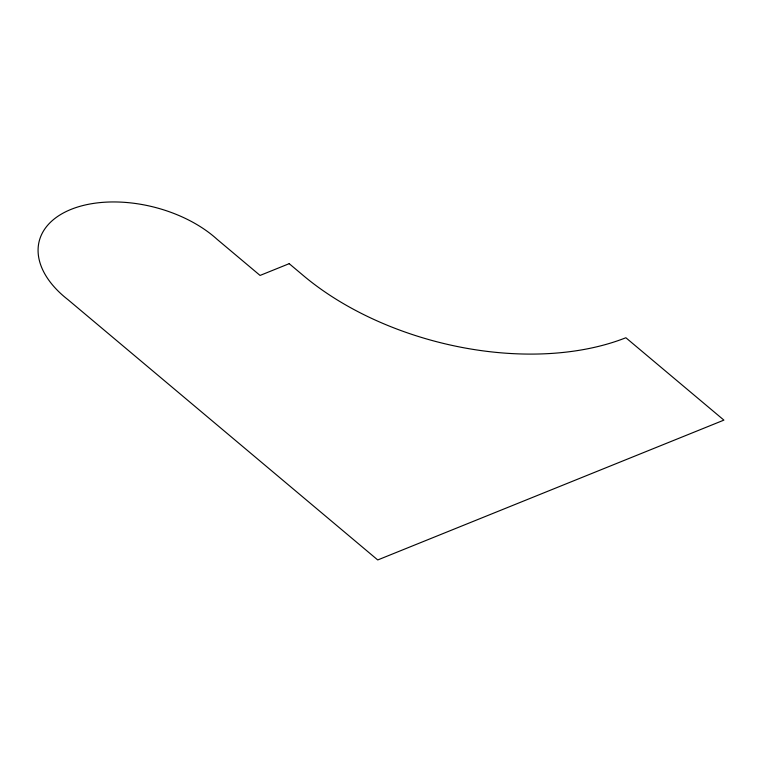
<?xml version="1.0" encoding="UTF-8"?>
<svg xmlns="http://www.w3.org/2000/svg" width="762" height="762" viewBox="0 0 762 762"><rect width="100%" height="100%" fill="white"/><g stroke="black" fill="none" stroke-linecap="round" stroke-linejoin="round"><path stroke-width="1.14" d="M289.198 263.671L260.071 275.434L217.18 239.392A103.261 61.417 14.4 0 0 71.009 209.398A103.261 61.417 14.4 0 0 67.97 299.666L377.733 559.956L723.9 420.119L625.869 337.747A233.867 139.113 14.4 0 1 302.028 274.453L289.198 263.671"/></g></svg>
